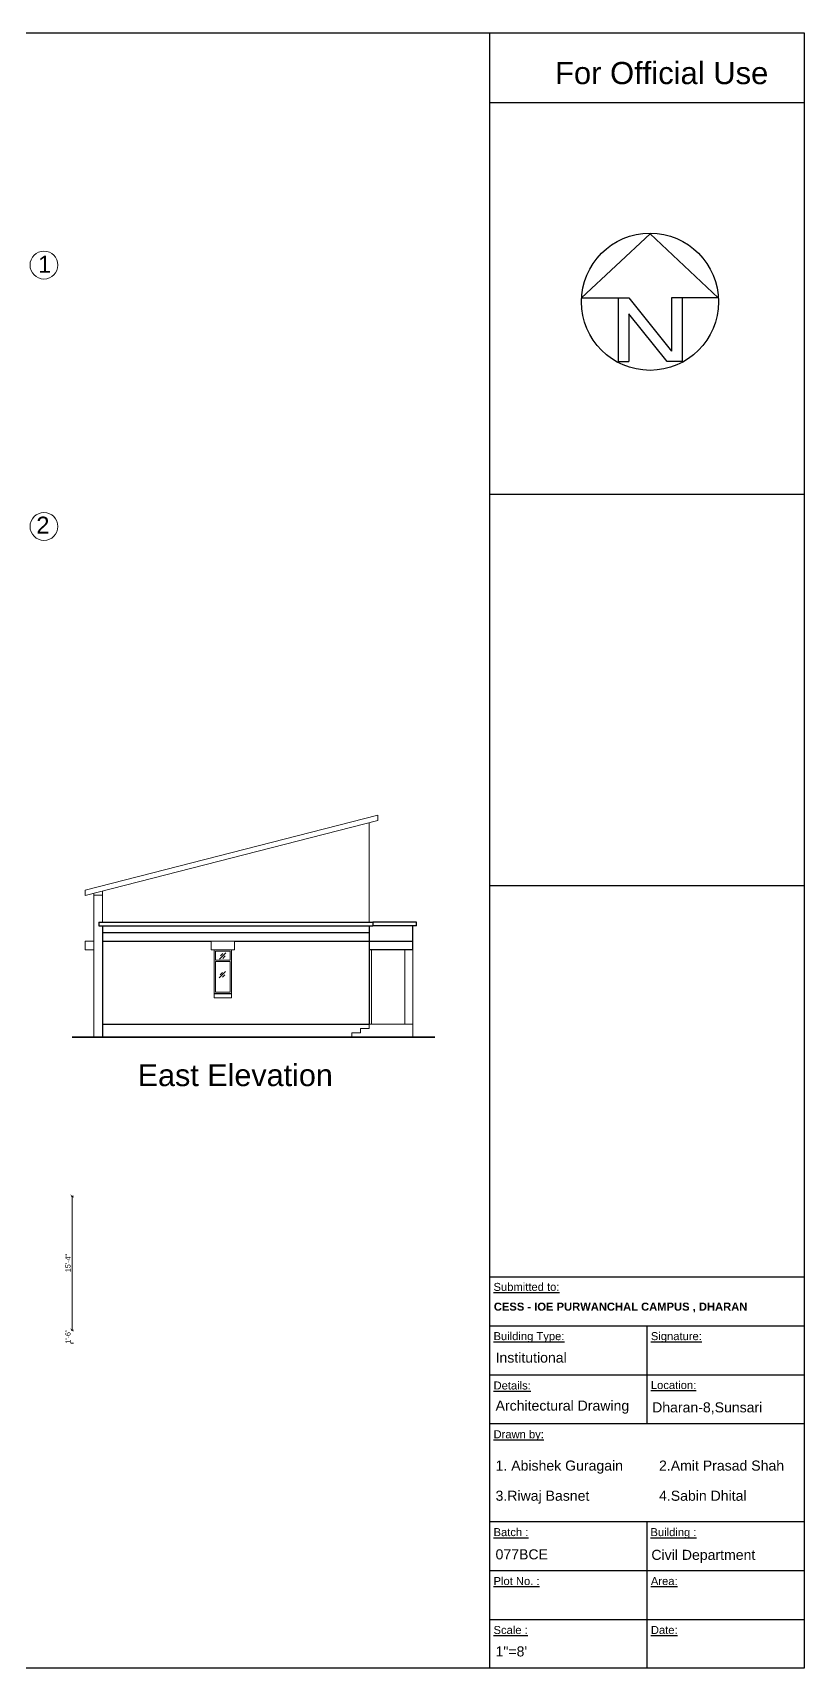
# Model space of a CAD drawing. Header units: inches. Extents: x -6800 to 96653, y -25814 to 17379.
# Drawn here: x -1970 to -910, y 1431 to 3678 of the extents above; entities that cross this region are included whole.
import ezdxf

# ---------------------------------------------------------------- set-up
doc = ezdxf.new("R2010")
doc.units = ezdxf.units.IN
doc.header["$MEASUREMENT"] = 0
doc.header["$PDMODE"] = 34
for name, color, linetype, lineweight in [('chajja elev', 4, 'Continuous', 20), ('dimension', 50, 'Continuous', 20), ('dimension @ 1', 50, 'Continuous', 20), ('ele back', 51, 'Continuous', 15), ('ele front', 30, 'Continuous', 30), ('Ground level', 210, 'Continuous', 35), ('Opening elevation', 130, 'Continuous', 9), ('Page Format', 7, 'Continuous', 25), ('Stairs', 60, 'Continuous', 13), ('text', 31, 'Continuous', 13), ('Win ele', 211, 'Continuous', 15)]:
    doc.layers.add(name, color=color, linetype=linetype, lineweight=lineweight)
doc.styles.get("Standard").update_dxf_attribs({"font": 'arial.ttf'})
doc.dimstyles.get("Standard").update_dxf_attribs({"dimtxt": 7, "dimasz": 4, "dimexe": 2, "dimexo": 2, "dimgap": 2, "dimtad": 1, "dimdec": 0, "dimzin": 0, "dimdsep": 46, "dimlunit": 4, "dimtxsty": 'Standard', "dimblk": 'ARCHTICK', "dimcen": 0.25, "dimclrd": 256, "dimclre": 256, "dimclrt": 256, "dimadec": 0, "dimazin": 0, "dimtfac": 1, "dimtdec": 0, "dimtofl": 0, "dimtmove": 0, "dimatfit": 3, "dimfxl": 1, "dimfxlon": 1, "dimtolj": 1, "dimtzin": 0, "dimlwd": -1, "dimlwe": -1, "dimarcsym": 1})

# ---------------------------------------------------------------- blocks, each defined once
blk = doc.blocks.new('North Arrow')
for p, q in [((0, 0), (-12.86, -11.999)), ((0, 0), (12.782, -11.999)), ((-12.86, -11.999), (-6, -11.999)), ((-6, -11.999), (-6, -23.999)), ((-6, -11.999), (-4, -11.999)), ((-4, -11.999), (4, -21.999)), ((4, -11.999), (4, -21.999)), ((6, -11.999), (4, -11.999)), ((12.782, -11.999), (6, -11.999)), ((6, -11.999), (6, -23.999)), ((3.195, -23.996), (-4, -15.002)), ((-4, -15.002), (-4, -23.999)), ((-6, -23.999), (-4, -23.999)), ((6, -23.999), (3.195, -23.999))]:
    blk.add_line(p, q)
blk.add_circle((-0.013, -12.745), 12.885)
blk = doc.blocks.new('*D855')
at = {"layer": 'Defpoints', "color": 0, "transparency": 16777216}
for p in [(-1969.5, 1895.9), (-1915.6, 1895.9), (-1969.5, 1877.9)]:
    blk.add_point(p, dxfattribs=at)
at = {"layer": 'dimension', "transparency": 16777216}
for p, q in [((-1916.8, 1895.9), (-1913.6, 1895.9)), ((-1916.8, 1877.9), (-1913.6, 1877.9))]:
    blk.add_line(p, q, dxfattribs=at)
at = {"layer": 'dimension', "transparency": 16777216, "insert": (-1921.1, 1886.9), "char_height": 7, "attachment_point": 5, "rotation": 90}
blk.add_mtext('\\A1;1\'-6"', dxfattribs=at)
blk = doc.blocks.new('_ArchTick')
at = {"color": 0, "linetype": 'ByBlock', "const_width": 0.15}
blk.add_lwpolyline([(-0.5, -0.5), (0.5, 0.5)], dxfattribs=at)
blk = doc.blocks.new('*D854')
at = {"layer": 'Defpoints', "color": 0, "transparency": 16777216}
for p in [(-1969.5, 2079.9), (-1915.6, 2079.9), (-1969.5, 1895.9)]:
    blk.add_point(p, dxfattribs=at)
at = {"layer": 'dimension', "transparency": 16777216}
for p, q in [((-1916.8, 2079.9), (-1913.6, 2079.9)), ((-1915.6, 1895.9), (-1915.6, 2079.9)), ((-1916.8, 1895.9), (-1913.6, 1895.9))]:
    blk.add_line(p, q, dxfattribs=at)
at = {"layer": 'dimension', "transparency": 16777216, "xscale": 4, "yscale": 4, "zscale": 4}
for p, rotation in [((-1915.6, 2079.9), 90), ((-1915.6, 1895.9), 270)]:
    blk.add_blockref('_ArchTick', p, dxfattribs=dict(at, rotation=rotation))
at = {"layer": 'dimension', "transparency": 16777216, "insert": (-1921.1, 1987.9), "char_height": 7, "attachment_point": 5, "rotation": 90}
blk.add_mtext('\\A1;15\'-4"', dxfattribs=at)

msp = doc.modelspace()

# ---------------------------------------------------------------- linework, layer by layer
msp.add_line((-1342.3, 3677.8), (-1342.3, 3581.8))
at = {"lineweight": 25, "transparency": 33554687}
for p, q in [((-1720.6, 2358.1), (-1696.6, 2358.1)), ((-1873.6, 2298.1), (-1507.6, 2298.1))]:
    msp.add_line(p, q, dxfattribs=at)
at = {"layer": 'chajja elev', "transparency": 33554687}
for p, q in [((-1897.6, 2430.1), (-1897.6, 2418.1)), ((-1897.6, 2430.1), (-1885.6, 2430.1)), ((-1692.6, 2430.1), (-1724.6, 2430.1)), ((-1724.6, 2418.1), (-1724.6, 2430.1)), ((-1692.6, 2418.1), (-1692.6, 2430.1)), ((-1897.6, 2418.1), (-1885.6, 2418.1)), ((-1692.6, 2418.1), (-1724.6, 2418.1)), ((-1696.6, 2358.1), (-1720.6, 2358.1)), ((-1720.6, 2358.1), (-1720.6, 2352.1)), ((-1720.6, 2352.1), (-1696.6, 2352.1)), ((-1696.6, 2358.1), (-1696.6, 2352.1))]:
    msp.add_line(p, q, dxfattribs=at)
at = {"layer": 'ele back', "transparency": 33554641}
for p, q in [((-1897.6, 2500.1), (-1495.6, 2603.1)), ((-1897.6, 2492.8), (-1495.6, 2595.8)), ((-1507.6, 2592.8), (-1507.6, 2456.1)), ((-1495.6, 2603.1), (-1495.6, 2595.8)), ((-1897.6, 2500.1), (-1897.6, 2492.8)), ((-1885.6, 2495.9), (-1885.6, 2298.1)), ((-1873.6, 2499), (-1873.6, 2456.1)), ((-1885.6, 2493.1), (-1873.6, 2493.1))]:
    msp.add_line(p, q, dxfattribs=at)
at = {"layer": 'ele front', "transparency": 33554687}
for p, q in [((-1878.6, 2456.1), (-1878.6, 2451.1)), ((-1878.6, 2456.1), (-1502.6, 2456.1)), ((-1878.6, 2451.1), (-1502.6, 2451.1)), ((-1873.6, 2451.1), (-1873.6, 2298.1)), ((-1507.6, 2451.1), (-1507.6, 2316.1)), ((-1502.6, 2456.1), (-1502.6, 2451.1)), ((-1442.6, 2456.1), (-1502.6, 2456.1)), ((-1442.6, 2451.1), (-1502.6, 2451.1)), ((-1447.6, 2418.1), (-1447.6, 2451.1)), ((-1442.6, 2451.1), (-1442.6, 2456.1)), ((-1873.6, 2442.1), (-1507.6, 2442.1)), ((-1873.6, 2430.1), (-1724.6, 2430.1)), ((-1692.6, 2430.1), (-1507.6, 2430.1)), ((-1507.6, 2430.1), (-1447.6, 2430.1)), ((-1447.6, 2418.1), (-1507.6, 2418.1)), ((-1873.6, 2316.1), (-1507.6, 2316.1))]:
    msp.add_line(p, q, dxfattribs=at)
at = {"layer": 'Ground level', "transparency": 33554687}
msp.add_line((-1915.6, 2298.1), (-1417.6, 2298.1), dxfattribs=at)
at = {"layer": 'Opening elevation', "lineweight": 5, "transparency": 33554526}
for p, q in [((-1712.9, 2405.4), (-1704.2, 2414)), ((-1711.8, 2409.7), (-1708.5, 2413)), ((-1708.5, 2406.4), (-1705.3, 2409.7)), ((-1713.4, 2379.6), (-1704.8, 2388.3)), ((-1712.4, 2384), (-1709.1, 2387.2)), ((-1709.1, 2380.7), (-1705.8, 2384))]:
    msp.add_line(p, q, dxfattribs=at)
at = {"layer": 'Page Format'}
for p, q in [((-4087.9, 3677.8), (-910.3, 3677.8)), ((-910.3, 3677.8), (-910.3, 1431.4)), ((-1342.3, 3581.8), (-910.3, 3581.8)), ((-1342.3, 3581.8), (-1342.3, 1969)), ((-1342.3, 3044.2), (-910.3, 3044.2)), ((-1342.3, 2506.6), (-910.3, 2506.6)), ((-1342.3, 1969), (-910.3, 1969)), ((-1342.3, 1969), (-1342.3, 1431.4)), ((-1342.3, 1901.8), (-910.3, 1901.8)), ((-1126.3, 1901.8), (-1126.3, 1767.4)), ((-1342.3, 1834.6), (-910.3, 1834.6)), ((-1342.3, 1767.4), (-910.3, 1767.4)), ((-1342.3, 1633), (-910.3, 1633)), ((-1126.3, 1633), (-1126.3, 1431.4)), ((-1342.3, 1565.8), (-910.3, 1565.8)), ((-1342.3, 1498.6), (-910.3, 1498.6)), ((-910.3, 1431.4), (-4087.9, 1431.4))]:
    msp.add_line(p, q, dxfattribs=at)
at = {"layer": 'Stairs'}
for p, q in [((-1458.6, 2418.1), (-1458.6, 2316.1)), ((-1447.6, 2418.1), (-1447.6, 2316.1)), ((-1507.6, 2310.1), (-1507.6, 2316.1)), ((-1507.6, 2316.1), (-1447.6, 2316.1)), ((-1447.6, 2316.1), (-1447.6, 2298.1)), ((-1531.6, 2298.1), (-1531.6, 2304.1)), ((-1531.6, 2304.1), (-1519.6, 2304.1)), ((-1519.6, 2304.1), (-1519.6, 2310.1)), ((-1519.6, 2310.1), (-1507.6, 2310.1))]:
    msp.add_line(p, q, dxfattribs=at)
at = {"layer": 'text', "transparency": 33554687}
for centre in [(-1954.1, 3358.6), (-1954.1, 2999.6)]:
    msp.add_circle(centre, 19.1, dxfattribs=at)
at = {"layer": 'Win ele'}
for p, q in [((-1720.6, 2358.1), (-1720.6, 2418.1)), ((-1698.6, 2416.1), (-1718.6, 2416.1)), ((-1718.6, 2404.1), (-1718.6, 2416.1)), ((-1698.6, 2404.1), (-1718.6, 2404.1)), ((-1698.6, 2416.1), (-1698.6, 2404.1)), ((-1696.6, 2418.1), (-1696.6, 2358.1)), ((-1698.6, 2402.1), (-1718.6, 2402.1)), ((-1718.6, 2360.1), (-1718.6, 2402.1)), ((-1698.6, 2402.1), (-1698.6, 2360.1)), ((-1698.6, 2360.1), (-1718.6, 2360.1))]:
    msp.add_line(p, q, dxfattribs=at)
at = {"layer": 'Win ele', "transparency": 33554526}
msp.add_line((-1504.6, 2316.1), (-1504.6, 2418.1), dxfattribs=at)

# ---------------------------------------------------------------- block references
at = {"layer": 'Page Format', "xscale": 7.30889324890759, "yscale": 7.30889324890759, "zscale": 7.30889324890759}
msp.add_blockref('North Arrow', (-1122, 3401.4), dxfattribs=at)

# ---------------------------------------------------------------- texts
at = {"layer": 'Page Format', "attachment_point": 1}
for s, width, gutter_width, insert, char_height in [('For Official Use', 449.901, 152.1, (-1252.5, 3637.6), 30.421), ('{\\LSubmitted to:}', 145.758, 2.91, (-1336.9, 1960.7), 10.992), ('{\\fArial|b1|i0|c0|p34;CESS - IOE PURWANCHAL CAMPUS , DHARAN}', 390.984, 2.91, (-1336.5, 1933.6), 10.992), ('{\\LBuilding Type:}', 145.758, 2.91, (-1336.9, 1893.1), 10.992), ('{\\LSignature:}', 145.758, 2.91, (-1120.9, 1893.1), 10.992), ('Institutional', 204.377, 69.1, (-1334.1, 1865), 13.82), ('{\\LDetails:}', 145.758, 2.91, (-1336.9, 1825.3), 10.992), ('{\\LLocation:}', 145.758, 2.91, (-1120.9, 1825.9), 10.992), ('Architectural Drawing', 204.377, 69.1, (-1334.1, 1799.1), 13.82), ('Dharan-8,Sunsari', 204.377, 69.1, (-1119.2, 1796.7), 13.82), ('{\\LDrawn by:}', 145.758, 2.91, (-1336.9, 1758.3), 10.992), ('1. Abishek Guragain', 204.377, 69.1, (-1334.1, 1716.7), 13.82), ('2.Amit Prasad Shah', 204.377, 69.1, (-1109.7, 1716.7), 13.82), ('3.Riwaj Basnet', 204.377, 69.1, (-1334.1, 1675.3), 13.82), ('4.Sabin Dhital', 204.377, 69.1, (-1109.7, 1675.3), 13.82), ('{\\LBatch :}', 145.758, 2.91, (-1336.9, 1623.9), 10.992), ('{\\LBuilding :}', 145.758, 2.91, (-1121.5, 1623.9), 10.992), ('077BCE', 204.377, 69.1, (-1334.1, 1594.8), 13.82), ('Civil Department', 204.377, 69.1, (-1120.2, 1594.1), 13.82), ('{\\LPlot No. :}', 145.758, 2.91, (-1336.9, 1556.7), 10.992), ('{\\LArea:}', 145.758, 2.91, (-1120.9, 1556.7), 10.99), ('{\\LScale :}', 145.758, 2.91, (-1336.9, 1489.5), 10.992), ('{\\LDate:}', 145.758, 2.91, (-1120.9, 1489.5), 10.99), ('1"=8\'', 204.377, 69.1, (-1334.1, 1461.5), 13.82)]:
    msp.add_mtext_dynamic_manual_height_columns(s, width=width, gutter_width=gutter_width, heights=[0], dxfattribs=dict(at, insert=insert, char_height=char_height))
at = {"layer": 'text', "transparency": 33554687, "attachment_point": 1}
for s, width, gutter_width, insert, char_height in [('1', 337.778, 5.82, (-1962.2, 3371.5), 23.3), ('2', 337.778, 5.82, (-1964.6, 3013.1), 23.3), ('East Elevation', 1010.081, 5.07, (-1825.4, 2261), 30)]:
    msp.add_mtext_dynamic_manual_height_columns(s, width=width, gutter_width=gutter_width, heights=[0], dxfattribs=dict(at, insert=insert, char_height=char_height))

# ---------------------------------------------------------------- dimensions: what is measured, and where the dimension line sits
at = {"layer": 'dimension @ 1', "transparency": 33554651}
for base, p1, p2, picture, middle in [((-1915.6, 2079.9), (-1969.5, 1895.9), (-1969.5, 2079.9), '*D854', (-1921.1, 1987.9)), ((-1915.6, 1895.9), (-1969.5, 1877.9), (-1969.5, 1895.9), '*D855', (-1921.1, 1886.9))]:
    dim = msp.add_linear_dim(base=base, p1=p1, p2=p2, angle=90, dimstyle='Standard', override={"dimscale": 1, "dimtix": 1, "dimtofl": 0, "dimtmove": 1, "dimatfit": 0, "dimfxl": 1.25}, dxfattribs=at)
    dim.commit()
    dim.dimension.update_dxf_attribs({"geometry": picture, "text_midpoint": middle})

doc.saveas('drawing.dxf')
